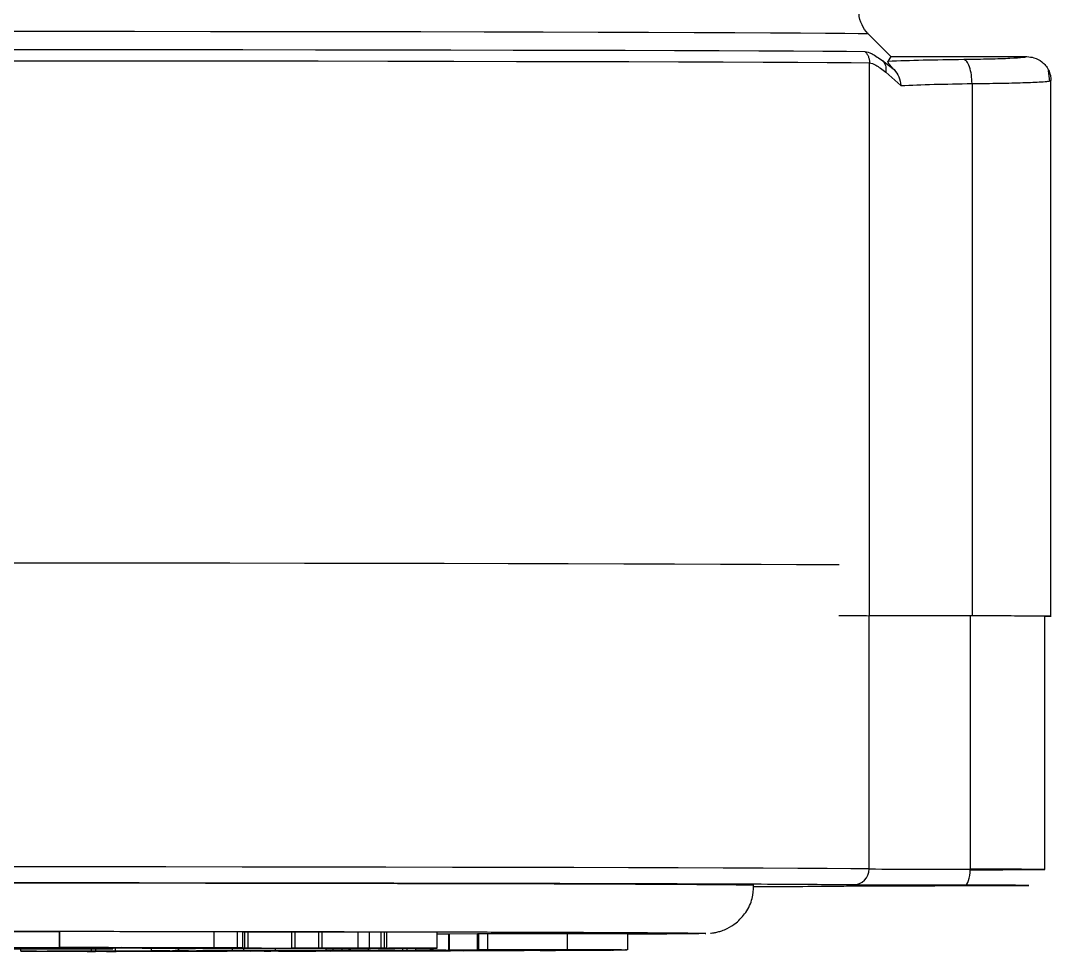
# Model space of a CAD drawing. Header units: millimetres. Extents: x 2223 to 4172, y 741 to 2119.
# Drawn here: x 3129 to 3193.4, y 922.9 to 981.1 of the extents above; entities that cross this region are included whole.
import ezdxf

# ---------------------------------------------------------------- set-up
doc = ezdxf.new("R2010")
doc.units = ezdxf.units.MM

msp = doc.modelspace()

# ---------------------------------------------------------------- linework, layer by layer
at = {"color": 7, "linetype": 'Continuous', "lineweight": 25}
for p, q in [((3183.422, 978.867), (3182.007, 980.283)), ((3183.234, 978.575), (3183.421, 978.868)), ((3183.421, 978.868), (3191.921, 978.868)), ((3182.075, 943.9), (3182.075, 978.485)), ((3182.907, 978.6), (3183.61, 978.055)), ((3193.342, 977.319), (3193.278, 978.009)), ((3183.097, 977.952), (3183.089, 977.893)), ((3183.089, 977.893), (3184.04, 977.063)), ((3193.307, 977.341), (3193.421, 977.367)), ((3193.421, 943.868), (3193.421, 977.371)), ((3188.486, 977.185), (3188.486, 943.883)), ((3182.053, 928.057), (3182.053, 943.899)), ((3188.376, 943.883), (3188.376, 928.041)), ((3193.044, 928.026), (3193.044, 943.869)), ((3131.422, 924.128), (3127.354, 924.134)), ((3131.433, 924.128), (3131.422, 924.128)), ((3131.422, 923.128), (3131.422, 924.128)), ((3141.095, 924.128), (3131.433, 924.143)), ((3131.433, 923.143), (3131.433, 924.143)), ((3142.554, 924.128), (3141.095, 924.128)), ((3141.095, 923.128), (3141.095, 924.128)), ((3142.888, 924.124), (3142.554, 924.128)), ((3142.554, 923.128), (3142.554, 924.128)), ((3142.888, 923.124), (3142.888, 924.124)), ((3143, 924.1), (3142.888, 924.1)), ((3143.205, 924.104), (3143, 924.103)), ((3143, 923.103), (3143, 924.103)), ((3145.936, 924.095), (3143.205, 924.104)), ((3143.205, 923.104), (3143.205, 924.104)), ((3146.141, 924.105), (3145.936, 924.103)), ((3145.936, 923.103), (3145.936, 924.103)), ((3147.639, 924.1), (3146.141, 924.105)), ((3146.141, 923.105), (3146.141, 924.105)), ((3147.844, 924.109), (3147.639, 924.107)), ((3147.639, 923.107), (3147.639, 924.107)), ((3150.097, 924.101), (3147.844, 924.109)), ((3147.844, 923.109), (3147.844, 924.109)), ((3150.097, 923.101), (3150.097, 924.101)), ((3150.78, 924.103), (3150.78, 923.103)), ((3151.733, 924.107), (3151.52, 924.107)), ((3151.52, 923.107), (3151.52, 924.107)), ((3151.733, 923.107), (3151.733, 924.107)), ((3151.89, 923.103), (3151.89, 924.103)), ((3155.023, 923.096), (3155.023, 924.096)), ((3155.74, 923.979), (3155.023, 923.976)), ((3155.799, 923.979), (3155.74, 923.979)), ((3155.74, 923.979), (3155.74, 922.979)), ((3157.554, 923.99), (3155.799, 923.979)), ((3155.799, 922.979), (3155.799, 923.979)), ((3157.646, 923.99), (3157.554, 923.99)), ((3157.554, 922.99), (3157.554, 923.99)), ((3158.199, 923.995), (3157.646, 923.99)), ((3157.646, 922.99), (3157.646, 923.99)), ((3158.199, 922.995), (3158.199, 923.995)), ((3163.186, 923), (3163.186, 924)), ((3166.949, 922.993), (3166.949, 923.993)), ((3171.792, 924.029), (3171.844, 924.026)), ((3127.354, 923.134), (3131.422, 923.128)), ((3131.178, 923.127), (3128.975, 923.131)), ((3128.985, 922.918), (3128.985, 923.057)), ((3128.985, 922.918), (3133.421, 922.923)), ((3129.139, 922.917), (3128.985, 922.918)), ((3129.366, 922.917), (3129.139, 922.917)), ((3129.586, 923.068), (3129.586, 923.069)), ((3129.586, 923.069), (3131.086, 923.069)), ((3129.586, 923.069), (3129.586, 923.069)), ((3129.744, 923.068), (3129.586, 923.068)), ((3129.586, 923.059), (3129.586, 923.068)), ((3130.797, 923.059), (3129.586, 923.059)), ((3129.586, 923.059), (3129.586, 923.059)), ((3129.586, 923.059), (3129.744, 923.059)), ((3129.744, 923.059), (3129.744, 923.068)), ((3133.625, 922.903), (3129.977, 922.917)), ((3129.981, 923.06), (3129.981, 923.068)), ((3130.402, 923.064), (3130.402, 923.068)), ((3131.007, 923.064), (3130.402, 923.064)), ((3130.402, 923.064), (3130.402, 923.06)), ((3130.981, 923.064), (3130.402, 923.064)), ((3130.559, 923.106), (3130.559, 923.128)), ((3131.764, 923.105), (3130.559, 923.106)), ((3130.639, 923.068), (3130.929, 923.068)), ((3130.639, 923.059), (3130.639, 923.064)), ((3130.639, 923.059), (3130.797, 923.059)), ((3130.701, 922.918), (3132.283, 922.912)), ((3130.797, 923.059), (3130.797, 923.064)), ((3130.797, 923.059), (3130.797, 923.059)), ((3132.173, 922.921), (3130.905, 922.919)), ((3130.981, 923.07), (3130.981, 923.064)), ((3131.876, 923.059), (3131.007, 923.064)), ((3131.086, 923.069), (3131.086, 923.07)), ((3131.402, 923.064), (3132.192, 923.06)), ((3131.422, 923.128), (3134.469, 923.137)), ((3131.577, 923.141), (3131.433, 923.143)), ((3131.433, 923.143), (3141.095, 923.128)), ((3132.613, 923.059), (3131.876, 923.059)), ((3135.53, 923.12), (3132.026, 923.126)), ((3132.192, 923.06), (3132.192, 923.069)), ((3135.316, 923.136), (3132.27, 923.127)), ((3132.27, 923.127), (3135.774, 923.121)), ((3132.283, 922.912), (3133.596, 922.914)), ((3132.35, 923.066), (3132.35, 923.069)), ((3133.749, 922.913), (3132.435, 922.911)), ((3132.435, 922.911), (3134.35, 922.904)), ((3132.455, 923.059), (3132.455, 923.069)), ((3132.455, 923.059), (3132.613, 923.059)), ((3132.613, 923.059), (3132.613, 923.069)), ((3132.613, 923.059), (3132.613, 923.059)), ((3132.686, 923.112), (3132.686, 923.125)), ((3132.686, 923.112), (3135.53, 923.12)), ((3134.469, 923.137), (3133.056, 923.139)), ((3133.151, 922.902), (3133.151, 922.905)), ((3133.304, 922.901), (3133.151, 922.902)), ((3133.151, 922.902), (3133.423, 922.902)), ((3136.377, 923.119), (3133.21, 923.11)), ((3137.921, 922.907), (3133.304, 922.901)), ((3133.421, 922.923), (3133.421, 923.057)), ((3133.421, 922.923), (3134.789, 922.92)), ((3133.423, 922.902), (3133.423, 922.904)), ((3133.687, 922.924), (3133.687, 923.058)), ((3133.687, 922.924), (3134.916, 922.925)), ((3133.87, 922.923), (3133.687, 922.924)), ((3133.793, 922.917), (3133.793, 922.923)), ((3133.945, 922.917), (3133.793, 922.917)), ((3133.793, 922.917), (3134.064, 922.917)), ((3134.125, 922.923), (3133.87, 922.923)), ((3134.064, 922.917), (3135.569, 922.912)), ((3134.789, 922.92), (3134.612, 922.92)), ((3134.751, 923.064), (3134.751, 923.114)), ((3139.122, 922.91), (3134.751, 922.923)), ((3134.789, 922.92), (3134.789, 922.923)), ((3134.916, 922.925), (3134.916, 923.115)), ((3134.916, 922.925), (3141.803, 922.918)), ((3134.962, 922.904), (3136.139, 922.905)), ((3135.297, 922.911), (3135.195, 922.912)), ((3135.334, 922.923), (3135.25, 922.923)), ((3135.25, 922.923), (3139.376, 922.911)), ((3135.569, 922.912), (3135.297, 922.911)), ((3138.82, 923.13), (3135.316, 923.136)), ((3143.111, 922.914), (3135.334, 922.923)), ((3135.569, 922.912), (3135.569, 922.921)), ((3135.774, 923.135), (3135.774, 923.121)), ((3135.774, 923.121), (3138.82, 923.13)), ((3136.139, 922.905), (3136.139, 922.919)), ((3140.333, 923.113), (3136.377, 923.119)), ((3136.584, 923.119), (3136.584, 923.097)), ((3136.584, 923.097), (3136.789, 923.098)), ((3139.667, 923.129), (3136.621, 923.12)), ((3136.621, 923.12), (3138.429, 923.117)), ((3136.789, 923.098), (3136.789, 923.118)), ((3136.789, 923.098), (3138.169, 923.094)), ((3137.147, 922.911), (3137.147, 922.916)), ((3137.147, 922.911), (3137.422, 922.911)), ((3137.163, 922.929), (3137.163, 923.095)), ((3137.163, 922.929), (3138.858, 922.931)), ((3137.346, 922.928), (3137.163, 922.929)), ((3137.685, 922.929), (3137.346, 922.928)), ((3137.422, 922.911), (3137.422, 922.915)), ((3137.422, 922.911), (3137.921, 922.907)), ((3144.903, 923.069), (3137.634, 923.094)), ((3137.921, 922.907), (3137.921, 922.914)), ((3138.169, 923.094), (3138.169, 923.116)), ((3141.888, 922.918), (3138.311, 922.929)), ((3138.429, 923.117), (3138.429, 923.125)), ((3138.429, 923.117), (3139.983, 923.118)), ((3138.565, 922.929), (3143.365, 922.915)), ((3138.667, 922.93), (3138.624, 922.93)), ((3142.717, 923.097), (3138.641, 923.092)), ((3138.641, 923.092), (3139.915, 923.088)), ((3138.646, 922.908), (3138.646, 922.912)), ((3138.646, 922.908), (3138.985, 922.909)), ((3138.831, 922.908), (3138.646, 922.908)), ((3138.86, 922.931), (3138.667, 922.93)), ((3140.526, 922.911), (3138.831, 922.908)), ((3138.858, 922.931), (3138.858, 923.09)), ((3138.858, 922.931), (3138.864, 922.931)), ((3138.864, 923.09), (3138.864, 922.931)), ((3138.864, 922.931), (3142.233, 922.938)), ((3138.985, 922.909), (3138.985, 922.911)), ((3139.376, 922.911), (3139.376, 922.919)), ((3144.5, 922.919), (3139.488, 922.931)), ((3142.888, 923.124), (3139.667, 923.129)), ((3139.915, 923.094), (3139.915, 923.088)), ((3139.915, 923.088), (3143.991, 923.093)), ((3139.983, 923.128), (3139.983, 923.118)), ((3139.983, 923.118), (3140.333, 923.113)), ((3140.002, 922.911), (3140.002, 922.918)), ((3140.002, 922.911), (3140.341, 922.911)), ((3140.104, 922.932), (3142.277, 922.927)), ((3141.248, 922.935), (3140.17, 922.933)), ((3140.333, 923.113), (3140.333, 923.128)), ((3140.341, 922.911), (3140.341, 922.918)), ((3140.341, 922.911), (3140.526, 922.911)), ((3144.461, 923.091), (3140.385, 923.086)), ((3140.385, 923.086), (3141.623, 923.082)), ((3140.526, 922.911), (3140.526, 922.917)), ((3141.095, 923.128), (3142.554, 923.128)), ((3141.623, 923.088), (3141.623, 923.082)), ((3141.623, 923.082), (3145.699, 923.087)), ((3141.803, 922.918), (3141.888, 922.918)), ((3141.803, 922.918), (3141.803, 922.918)), ((3146.172, 923.085), (3142.096, 923.08)), ((3142.096, 923.08), (3143.293, 923.076)), ((3142.233, 922.938), (3142.233, 923.078)), ((3142.233, 922.938), (3143.849, 922.936)), ((3142.277, 922.927), (3143.394, 922.929)), ((3143.604, 922.928), (3142.487, 922.926)), ((3142.487, 922.926), (3145.117, 922.92)), ((3142.554, 923.128), (3142.888, 923.124)), ((3143.991, 923.093), (3142.717, 923.097)), ((3142.91, 923.075), (3142.91, 922.939)), ((3142.91, 922.939), (3144.925, 922.944)), ((3143.137, 922.938), (3142.91, 922.939)), ((3143, 923.103), (3143.205, 923.104)), ((3143.095, 923.1), (3143.108, 923.098)), ((3143.108, 923.098), (3147.687, 923.082)), ((3143.365, 922.915), (3143.111, 922.914)), ((3143.349, 922.939), (3143.137, 922.938)), ((3143.205, 923.104), (3146.693, 923.092)), ((3143.215, 922.932), (3143.446, 922.933)), ((3143.425, 922.932), (3143.215, 922.932)), ((3143.293, 923.082), (3143.293, 923.076)), ((3143.293, 923.076), (3147.369, 923.081)), ((3143.365, 922.915), (3143.365, 922.921)), ((3143.394, 922.929), (3143.394, 922.932)), ((3143.446, 922.933), (3145.515, 922.928)), ((3143.849, 922.936), (3143.726, 922.936)), ((3147.487, 923.079), (3143.765, 923.074)), ((3143.765, 923.074), (3144.274, 923.072)), ((3149.412, 922.928), (3143.972, 922.939)), ((3150.41, 923.078), (3144.05, 923.1)), ((3144.203, 922.917), (3144.203, 922.919)), ((3144.413, 922.917), (3144.203, 922.917)), ((3144.203, 922.917), (3144.435, 922.917)), ((3144.274, 923.072), (3144.274, 923.075)), ((3144.274, 923.072), (3145.324, 923.072)), ((3148.343, 922.924), (3144.413, 922.917)), ((3144.435, 922.919), (3144.435, 922.917)), ((3145.699, 923.087), (3144.461, 923.091)), ((3147.009, 922.935), (3144.536, 922.94)), ((3144.551, 922.942), (3144.94, 922.943)), ((3145.324, 923.072), (3144.903, 923.069)), ((3144.925, 922.944), (3144.925, 923.069)), ((3145.284, 922.928), (3145.143, 922.928)), ((3145.515, 922.928), (3145.284, 922.928)), ((3145.324, 923.072), (3145.324, 923.076)), ((3145.515, 922.928), (3145.515, 922.936)), ((3145.745, 922.92), (3145.745, 922.936)), ((3145.745, 922.92), (3146.746, 922.922)), ((3145.936, 923.103), (3146.141, 923.105)), ((3146.141, 923.105), (3148.938, 923.095)), ((3147.369, 923.081), (3146.172, 923.085)), ((3146.693, 923.092), (3148.584, 923.095)), ((3146.746, 922.922), (3146.746, 922.934)), ((3148.584, 923.095), (3146.986, 923.1)), ((3147.79, 922.937), (3147.009, 922.935)), ((3147.137, 922.928), (3147.137, 922.933)), ((3147.137, 922.928), (3147.399, 922.928)), ((3149.092, 923.093), (3147.202, 923.091)), ((3147.202, 923.091), (3149.711, 923.082)), ((3148.052, 922.937), (3147.237, 922.935)), ((3147.237, 922.935), (3149.976, 922.93)), ((3147.399, 922.928), (3147.399, 922.932)), ((3147.399, 922.928), (3148.343, 922.924)), ((3148.229, 923.079), (3147.487, 923.079)), ((3147.639, 923.107), (3147.844, 923.109)), ((3147.687, 923.082), (3147.687, 923.087)), ((3147.687, 923.082), (3148.548, 923.081)), ((3147.844, 923.109), (3150.097, 923.101)), ((3152.49, 922.933), (3148.052, 922.937)), ((3148.071, 923.079), (3148.071, 922.95)), ((3148.548, 923.081), (3148.229, 923.079)), ((3148.343, 922.924), (3148.343, 922.93)), ((3148.521, 922.953), (3148.521, 923.081)), ((3148.889, 922.94), (3148.545, 922.938)), ((3148.545, 922.938), (3152.419, 922.935)), ((3148.548, 923.081), (3148.548, 923.084)), ((3150.652, 923.098), (3148.689, 923.104)), ((3148.938, 923.095), (3148.938, 923.103)), ((3148.938, 923.095), (3150.652, 923.098)), ((3149.086, 922.954), (3149.086, 923.082)), ((3151.964, 923.083), (3149.092, 923.093)), ((3149.186, 922.926), (3149.186, 922.929)), ((3149.186, 922.926), (3149.398, 922.927)), ((3149.415, 922.926), (3149.186, 922.926)), ((3149.398, 922.927), (3149.398, 922.928)), ((3151.041, 922.93), (3149.415, 922.926)), ((3151.16, 923.096), (3149.447, 923.094)), ((3149.447, 923.094), (3151.337, 923.087)), ((3149.521, 922.955), (3149.521, 923.081)), ((3149.617, 922.956), (3149.617, 923.08)), ((3149.617, 922.956), (3151.732, 922.954)), ((3149.711, 923.082), (3149.711, 923.091)), ((3149.711, 923.082), (3150.854, 923.081)), ((3149.976, 922.93), (3149.976, 922.935)), ((3150.279, 923.101), (3151.843, 923.095)), ((3150.854, 923.081), (3150.41, 923.078)), ((3150.6, 922.93), (3150.6, 922.935)), ((3150.6, 922.93), (3150.812, 922.93)), ((3150.731, 922.959), (3150.731, 923.08)), ((3150.731, 922.959), (3152.894, 922.967)), ((3150.996, 922.959), (3150.731, 922.959)), ((3150.812, 922.93), (3150.812, 922.935)), ((3150.812, 922.93), (3151.041, 922.93)), ((3150.854, 923.081), (3150.854, 923.087)), ((3151.619, 922.961), (3150.996, 922.959)), ((3150.997, 922.944), (3150.997, 922.959)), ((3151.041, 922.93), (3151.041, 922.934)), ((3154.358, 923.085), (3151.16, 923.096)), ((3151.337, 923.087), (3151.337, 923.095)), ((3151.337, 923.087), (3152.388, 923.086)), ((3151.52, 923.107), (3151.733, 923.107)), ((3151.732, 922.954), (3151.627, 922.953)), ((3152.388, 923.086), (3151.964, 923.083)), ((3151.987, 923.095), (3153.659, 923.089)), ((3158.552, 922.953), (3152.216, 922.961)), ((3152.388, 923.086), (3152.388, 923.092)), ((3153.48, 922.935), (3152.49, 922.933)), ((3153.16, 922.966), (3152.537, 922.964)), ((3152.649, 922.963), (3152.649, 922.965)), ((3152.649, 922.963), (3158.985, 922.955)), ((3152.83, 922.947), (3152.83, 922.961)), ((3152.83, 922.947), (3154.397, 922.952)), ((3153.079, 922.947), (3152.83, 922.947)), ((3152.894, 922.967), (3152.894, 923.09)), ((3152.894, 922.967), (3153.16, 922.966)), ((3153.039, 922.935), (3153.251, 922.936)), ((3153.268, 922.947), (3153.079, 922.947)), ((3153.16, 922.966), (3153.16, 923.089)), ((3153.251, 922.936), (3153.48, 922.935)), ((3153.659, 923.089), (3154.805, 923.088)), ((3153.704, 922.97), (3153.704, 923.087)), ((3153.704, 922.97), (3155.74, 922.979)), ((3155.025, 922.967), (3153.704, 922.97)), ((3155.549, 922.945), (3154.14, 922.948)), ((3154.805, 923.088), (3154.358, 923.085)), ((3154.397, 922.952), (3154.397, 922.959)), ((3154.397, 922.952), (3154.645, 922.951)), ((3154.645, 922.951), (3154.489, 922.951)), ((3154.601, 922.949), (3154.601, 922.951)), ((3154.601, 922.949), (3156.672, 922.946)), ((3154.645, 922.951), (3154.645, 922.958)), ((3154.698, 922.97), (3155.251, 922.968)), ((3155.574, 922.977), (3154.792, 922.973)), ((3155.023, 923.096), (3154.982, 923.093)), ((3155.251, 922.968), (3155.025, 922.967)), ((3155.251, 922.968), (3155.251, 922.975)), ((3155.51, 922.942), (3155.51, 922.945)), ((3161.311, 922.96), (3155.574, 922.977)), ((3155.74, 922.979), (3161.479, 922.962)), ((3155.799, 922.979), (3157.554, 922.99)), ((3156.092, 922.979), (3155.799, 922.979)), ((3156.182, 922.98), (3156.092, 922.979)), ((3156.242, 922.944), (3156.236, 922.944)), ((3156.672, 922.946), (3156.672, 922.956)), ((3163.687, 922.975), (3156.733, 922.98)), ((3157.292, 922.986), (3156.791, 922.983)), ((3157.018, 922.982), (3157.018, 922.984)), ((3157.018, 922.982), (3160.033, 922.98)), ((3157.554, 922.99), (3159.405, 922.989)), ((3157.646, 922.99), (3158.199, 922.995)), ((3157.95, 922.99), (3157.646, 922.99)), ((3158.024, 922.991), (3157.95, 922.99)), ((3158.041, 922.95), (3158.041, 922.954)), ((3158.041, 922.95), (3158.663, 922.952)), ((3158.307, 922.949), (3158.041, 922.95)), ((3160.47, 922.957), (3158.307, 922.949)), ((3165.768, 922.988), (3158.538, 922.992)), ((3158.663, 922.952), (3158.766, 922.952)), ((3158.736, 922.993), (3165.966, 922.99)), ((3158.985, 922.955), (3158.985, 922.967)), ((3159.405, 922.989), (3159.405, 922.991)), ((3159.405, 922.989), (3159.411, 922.989)), ((3159.411, 922.989), (3159.411, 922.991)), ((3159.582, 922.955), (3159.582, 922.965)), ((3159.582, 922.955), (3160.204, 922.957)), ((3159.628, 922.986), (3159.628, 922.991)), ((3159.919, 922.985), (3159.628, 922.986)), ((3159.628, 922.986), (3159.736, 922.986)), ((3159.736, 922.986), (3159.736, 922.991)), ((3159.736, 922.986), (3162.605, 922.984)), ((3160.033, 922.98), (3160.553, 922.983)), ((3160.204, 922.957), (3160.204, 922.963)), ((3160.204, 922.957), (3160.47, 922.957)), ((3160.846, 922.982), (3160.326, 922.979)), ((3160.326, 922.979), (3163.972, 922.976)), ((3160.47, 922.957), (3160.47, 922.962)), ((3163.461, 922.97), (3161.311, 922.96)), ((3161.479, 922.962), (3161.479, 922.977)), ((3161.479, 922.962), (3162.442, 922.967)), ((3161.704, 922.972), (3161.704, 922.976)), ((3161.704, 922.972), (3161.885, 922.973)), ((3161.885, 922.973), (3161.885, 922.976)), ((3161.885, 922.973), (3163.461, 922.97)), ((3162.497, 922.983), (3162.302, 922.983)), ((3162.605, 922.984), (3162.497, 922.983)), ((3162.605, 922.984), (3162.605, 922.99)), ((3163.461, 922.97), (3163.461, 922.975)), ((3163.807, 922.973), (3163.915, 922.974)), ((3164.1, 922.973), (3163.807, 922.973)), ((3163.972, 922.976), (3163.972, 922.989)), ((3164.038, 922.985), (3164.038, 922.989)), ((3164.038, 922.985), (3164.225, 922.986)), ((3165.926, 922.983), (3164.1, 922.973)), ((3164.225, 922.986), (3164.225, 922.989)), ((3164.225, 922.986), (3165.926, 922.983)), ((3164.523, 922.977), (3164.523, 922.989)), ((3164.523, 922.977), (3164.988, 922.98)), ((3165.976, 922.986), (3166.062, 922.987)), ((3166.28, 922.986), (3165.976, 922.986)), ((3166.81, 922.99), (3166.28, 922.986)), ((3166.877, 922.991), (3166.81, 922.99))]:
    msp.add_line(p, q, dxfattribs=at)
at = {"color": 7, "linetype": 'Continuous', "lineweight": 25, "flags": 128}
for points in [[(3182.007, 980.283), (3181.868, 980.292), (3181.372, 980.304), (3180.52, 980.315), (3179.315, 980.326), (3177.763, 980.337), (3175.871, 980.347), (3173.648, 980.358), (3171.104, 980.368), (3168.249, 980.377), (3165.099, 980.387), (3161.666, 980.395), (3157.967, 980.403), (3154.019, 980.411), (3149.839, 980.418), (3145.446, 980.424), (3140.862, 980.43), (3136.106, 980.435), (3131.201, 980.44), (3126.169, 980.443)], [(3117.986, 979.329), (3123.188, 979.326), (3128.302, 979.323), (3133.305, 979.319), (3138.174, 979.314), (3142.888, 979.309), (3147.426, 979.303), (3151.767, 979.297), (3155.892, 979.289), (3159.783, 979.282), (3163.422, 979.273), (3166.793, 979.264), (3169.881, 979.255), (3172.672, 979.245), (3175.154, 979.235), (3177.315, 979.225), (3179.146, 979.214), (3180.639, 979.203), (3181.787, 979.192)], [(3118.039, 978.622), (3123.261, 978.62), (3128.393, 978.616), (3133.415, 978.613), (3138.302, 978.608), (3143.033, 978.603), (3147.588, 978.597), (3151.945, 978.59), (3156.085, 978.583), (3159.99, 978.575), (3163.643, 978.567), (3167.026, 978.558), (3170.125, 978.548), (3172.926, 978.539), (3175.417, 978.529), (3177.586, 978.518), (3179.424, 978.507), (3180.923, 978.496), (3182.075, 978.485)], [(3180.171, 947.074), (3179.379, 947.079), (3177.509, 947.09), (3175.295, 947.101), (3172.748, 947.111), (3169.878, 947.121), (3166.699, 947.13), (3163.226, 947.139), (3159.475, 947.148), (3155.464, 947.156), (3151.211, 947.163), (3146.736, 947.17), (3142.059, 947.176), (3137.203, 947.181), (3132.19, 947.186), (3127.043, 947.189)], [(3182.053, 928.057), (3180.913, 928.068), (3179.422, 928.079), (3177.586, 928.09), (3175.415, 928.1), (3172.917, 928.111), (3170.105, 928.12), (3166.99, 928.13), (3163.588, 928.139), (3159.913, 928.147), (3155.982, 928.155), (3151.812, 928.162), (3147.424, 928.169), (3142.836, 928.175), (3138.069, 928.18), (3133.145, 928.185), (3128.086, 928.189), (3122.916, 928.192), (3117.657, 928.194)], [(3188.024, 927.039), (3188.093, 927.058), (3188.159, 927.115), (3188.219, 927.208), (3188.273, 927.333), (3188.316, 927.485), (3188.349, 927.658), (3188.369, 927.845), (3188.376, 928.041)], [(3174.844, 927.026), (3174.8, 927.032), (3174.444, 927.042), (3173.733, 927.053), (3172.672, 927.063), (3171.266, 927.074), (3169.522, 927.084), (3167.447, 927.094), (3165.053, 927.103), (3162.352, 927.112), (3159.357, 927.121), (3156.083, 927.129), (3152.546, 927.137), (3148.764, 927.144), (3144.756, 927.151), (3140.541, 927.157), (3136.141, 927.162), (3131.578, 927.167), (3126.874, 927.17)], [(3191.044, 927.026), (3190.867, 927.023), (3190.347, 927.021), (3189.521, 927.018), (3188.444, 927.016), (3187.19, 927.015), (3185.844, 927.015), (3184.498, 927.015), (3183.244, 927.016), (3182.167, 927.018), (3181.341, 927.021), (3180.821, 927.023), (3180.644, 927.026), (3180.821, 927.029), (3181.341, 927.032), (3182.167, 927.034), (3183.244, 927.036), (3184.498, 927.037), (3185.844, 927.037), (3187.19, 927.037), (3188.444, 927.036), (3189.521, 927.034), (3190.347, 927.032), (3190.867, 927.029), (3191.044, 927.026)], [(3181.069, 926.996), (3181.261, 927.015), (3181.331, 927.032)], [(3188.099, 927.036), (3188.093, 927.033), (3188.024, 927.014)], [(3127.167, 923.064), (3127.352, 923.066), (3127.891, 923.068), (3128.73, 923.07), (3129.787, 923.071), (3130.959, 923.072), (3132.131, 923.071), (3133.188, 923.07), (3134.027, 923.068), (3134.566, 923.066), (3134.751, 923.064), (3134.566, 923.061), (3134.027, 923.059), (3133.188, 923.057), (3132.131, 923.056), (3130.959, 923.056), (3129.787, 923.056), (3128.73, 923.057), (3127.891, 923.059), (3127.352, 923.061), (3127.167, 923.064)], [(3127.988, 923.064), (3128.167, 923.066), (3128.683, 923.068), (3129.473, 923.069), (3130.443, 923.07), (3131.475, 923.07), (3132.445, 923.069), (3133.235, 923.068), (3133.751, 923.066), (3133.93, 923.064), (3133.751, 923.061), (3133.235, 923.06), (3132.445, 923.058), (3131.475, 923.057), (3130.443, 923.057), (3129.473, 923.058), (3128.683, 923.06), (3128.167, 923.061), (3127.988, 923.064)]]:
    msp.add_lwpolyline(points, dxfattribs=at)
at = {"color": 7, "linetype": 'Continuous', "lineweight": 25}
for centre, radius, start, end in [((3181.061, 928.049), 0.992, 270.49558, 0.45811), ((3187.883, 1970.379), 1042.338, 269.679528, 270.027064), ((3189.158, 425.296), 502.745, 89.55713, 90.08916), ((3189.381, 1358.441), 430.43, 269.86614, 270.48756)]:
    msp.add_arc(centre, radius, start, end, dxfattribs=at)
for points, knots in [([(3181.989, 980.305), (3181.983, 980.311), (3181.81, 980.447), (3181.586, 980.871), (3181.393, 981.357), (3181.437, 981.64), (3181.444, 981.686)], [0, 0, 0, 0, 0.017313, 0.441285, 0.909661, 1, 1, 1, 1]), ([(3181.787, 979.192), (3181.916, 979.164), (3182.175, 979.107), (3182.663, 978.769), (3182.907, 978.6)], [0, 0, 0, 0, 0.499286, 1, 1, 1, 1]), ([(3187.973, 978.682), (3187.094, 978.669), (3185.307, 978.643), (3183.932, 978.598), (3183.234, 978.575)], [0, 0, 0, 0, 0.492155, 1, 1, 1, 1]), ([(3191.921, 978.868), (3191.872, 978.848), (3191.773, 978.808), (3190.921, 978.753), (3189.654, 978.707), (3188.534, 978.69), (3187.973, 978.682)], [0, 0, 0, 0, 0.249914, 0.499831, 0.749722, 1, 1, 1, 1]), ([(3188.486, 977.185), (3188.478, 977.37), (3188.459, 977.754), (3188.339, 978.252), (3188.169, 978.602), (3188.037, 978.656), (3187.973, 978.682)], [0, 0, 0, 0, 0.240153, 0.499483, 0.759101, 1, 1, 1, 1]), ([(3191.921, 978.868), (3192.069, 978.855), (3192.405, 978.826), (3192.805, 978.606), (3193.096, 978.32), (3193.278, 978.036), (3193.399, 977.711), (3193.414, 977.482), (3193.421, 977.367)], [0, 0, 0, 0, 0.18848, 0.427214, 0.563621, 0.707356, 0.854328, 1, 1, 1, 1]), ([(3182.075, 978.485), (3182.189, 978.458), (3182.424, 978.401), (3182.864, 978.065), (3183.089, 977.893)], [0, 0, 0, 0, 0.48849, 1, 1, 1, 1]), ([(3182.907, 978.6), (3182.94, 978.557), (3183.008, 978.47), (3183.072, 978.31), (3183.106, 978.136), (3183.1, 978.013), (3183.097, 977.952)], [0, 0, 0, 0, 0.2473909, 0.4997222, 0.7521965, 1, 1, 1, 1]), ([(3183.61, 978.055), (3183.57, 978.095), (3183.492, 978.176), (3183.396, 978.284), (3183.322, 978.374), (3183.253, 978.47), (3183.213, 978.548), (3183.227, 978.566), (3183.234, 978.575)], [0, 0, 0, 0, 0.111673, 0.222473, 0.333752, 0.456252, 0.712674, 1, 1, 1, 1]), ([(3183.61, 978.055), (3183.724, 977.911), (3183.955, 977.621), (3184.011, 977.25), (3184.04, 977.063)], [0, 0, 0, 0, 0.494817, 1, 1, 1, 1]), ([(3184.04, 977.063), (3184.691, 977.09), (3185.951, 977.142), (3187.66, 977.171), (3188.486, 977.185)], [0, 0, 0, 0, 0.516726, 1, 1, 1, 1]), ([(3188.486, 977.185), (3189.074, 977.192), (3190.27, 977.206), (3191.772, 977.241), (3192.74, 977.284), (3193.231, 977.318), (3193.289, 977.336), (3193.307, 977.341)], [0, 0, 0, 0, 0.237543, 0.482876, 0.745623, 0.921738, 1, 1, 1, 1]), ([(3180.163, 943.917), (3180.181, 943.916), (3181.078, 943.911), (3181.581, 943.905), (3182.075, 943.9)], [0, 0, 0, 0, 0.019707, 1, 1, 1, 1]), ([(3193.044, 943.863), (3193.054, 943.863), (3193.404, 943.865), (3193.492, 943.868), (3193.2, 943.873), (3192.155, 943.878), (3190.57, 943.881), (3189.181, 943.883), (3188.486, 943.883)], [0, 0, 0, 0, 0.005941, 0.204753, 0.403564, 0.602376, 0.801188, 1, 1, 1, 1]), ([(3181.069, 927.056), (3180.543, 927.062), (3179.481, 927.072), (3176.942, 927.088), (3173.673, 927.104), (3169.61, 927.119), (3164.798, 927.133), (3159.306, 927.146), (3153.212, 927.157), (3146.609, 927.168), (3139.63, 927.176), (3132.388, 927.183), (3125.011, 927.189), (3119.974, 927.191), (3117.478, 927.192)], [0, 0, 0, 0, 0.079959, 0.161371, 0.244142, 0.328893, 0.414217, 0.5, 0.585778, 0.671102, 0.755858, 0.838624, 0.920039, 1, 1, 1, 1]), ([(3172.12, 924.038), (3172.134, 924.039), (3172.168, 924.041), (3172.319, 924.06), (3172.563, 924.109), (3172.859, 924.197), (3173.257, 924.363), (3173.806, 924.711), (3174.376, 925.335), (3174.779, 926.151), (3174.808, 926.742), (3174.821, 927.01)], [0, 0, 0, 0, 0.069689, 0.159202, 0.228526, 0.284853, 0.360929, 0.487702, 0.660291, 0.846257, 1, 1, 1, 1]), ([(3174.815, 926.955), (3175.515, 926.958), (3177.325, 926.966), (3179.464, 926.98), (3180.538, 926.991), (3181.069, 926.996)], [0, 0, 0, 0, 0.241773, 0.624302, 1, 1, 1, 1]), ([(3188.024, 927.039), (3187.177, 927.039), (3185.455, 927.041), (3183.363, 927.045), (3181.778, 927.05), (3181.303, 927.054), (3181.069, 927.056)], [0, 0, 0, 0, 0.245796, 0.5, 0.754204, 1, 1, 1, 1]), ([(3181.069, 926.996), (3181.303, 926.998), (3181.778, 927.002), (3183.363, 927.007), (3185.455, 927.011), (3187.177, 927.013), (3188.024, 927.014)], [0, 0, 0, 0, 0.2457963, 0.5, 0.7542037, 1, 1, 1, 1]), ([(3192.044, 927.026), (3191.992, 927.027), (3191.884, 927.03), (3191.014, 927.034), (3189.713, 927.037), (3188.578, 927.038), (3188.024, 927.039)], [0, 0, 0, 0, 0.244178, 0.5, 0.755822, 1, 1, 1, 1]), ([(3188.024, 927.014), (3188.578, 927.014), (3189.713, 927.015), (3191.014, 927.018), (3191.884, 927.022), (3191.992, 927.025), (3192.044, 927.026)], [0, 0, 0, 0, 0.244178, 0.5, 0.755822, 1, 1, 1, 1]), ([(3034.899, 924.029), (3034.946, 924.032), (3035.053, 924.04), (3035.923, 924.053), (3037.403, 924.067), (3039.579, 924.08), (3042.409, 924.094), (3045.923, 924.106), (3050.077, 924.119), (3054.821, 924.13), (3060.082, 924.14), (3065.774, 924.149), (3071.797, 924.156), (3078.02, 924.162), (3084.385, 924.167), (3090.738, 924.17), (3097.077, 924.172), (3103.344, 924.173), (3109.611, 924.172), (3115.95, 924.17), (3122.303, 924.167), (3128.668, 924.162), (3134.891, 924.156), (3140.914, 924.149), (3146.606, 924.14), (3151.867, 924.13), (3156.611, 924.119), (3160.765, 924.106), (3164.279, 924.094), (3167.109, 924.08), (3169.285, 924.067), (3170.766, 924.053), (3171.637, 924.04), (3171.744, 924.032), (3171.792, 924.029)], [0, 0, 0, 0, 0.023828, 0.053273, 0.084485, 0.115699, 0.147957, 0.180726, 0.213842, 0.247136, 0.28043, 0.313546, 0.346314, 0.378573, 0.409785, 0.440999, 0.470442, 0.499888, 0.529332, 0.558778, 0.58999, 0.621203, 0.653462, 0.68623, 0.719347, 0.752641, 0.785934, 0.819051, 0.851819, 0.884078, 0.915289, 0.946503, 0.975948, 1, 1, 1, 1]), ([(3150.78, 924.103), (3150.66, 924.102), (3150.481, 924.102), (3150.253, 924.102), (3150.149, 924.101), (3150.097, 924.101)], [0, 0, 0, 0, 0.498826, 0.749076, 1, 1, 1, 1]), ([(3151.52, 924.107), (3151.473, 924.106), (3151.381, 924.106), (3151.182, 924.104), (3150.941, 924.103), (3150.78, 924.103)], [0, 0, 0, 0, 0.251433, 0.502936, 1, 1, 1, 1]), ([(3151.854, 924.103), (3151.858, 924.104), (3151.866, 924.105), (3151.781, 924.106), (3151.733, 924.107)], [0, 0, 0, 0, 0.431539, 1, 1, 1, 1]), ([(3155.023, 924.096), (3154.706, 924.096), (3154.072, 924.096), (3153.003, 924.095), (3152.257, 924.095), (3151.843, 924.095)], [0, 0, 0, 0, 0.307787, 0.615394, 1, 1, 1, 1]), ([(3163.186, 924), (3162.52, 924.001), (3161.492, 924.001), (3160.088, 924.001), (3159.169, 923.999), (3158.509, 923.997), (3158.303, 923.996), (3158.199, 923.995)], [0, 0, 0, 0, 0.3203787, 0.4942376, 0.6691493, 0.8330428, 1, 1, 1, 1]), ([(3166.924, 923.993), (3166.93, 923.993), (3166.973, 923.994), (3166.726, 923.996), (3166.133, 923.998), (3164.918, 923.999), (3163.848, 924), (3163.186, 924)], [0, 0, 0, 0, 0.030225, 0.211144, 0.392436, 0.624543, 1, 1, 1, 1]), ([(3171.844, 924.026), (3171.788, 924.022), (3171.677, 924.013), (3170.781, 923.999), (3169.239, 923.986), (3167.926, 923.976), (3166.978, 923.972), (3166.949, 923.972)], [0, 0, 0, 0, 0.2407893, 0.4815888, 0.73683, 0.9920914, 1, 1, 1, 1]), ([(3122.464, 923.119), (3123.133, 923.118), (3124.385, 923.118), (3126.201, 923.119), (3128.244, 923.121), (3129.901, 923.124), (3130.851, 923.126), (3131.178, 923.127)], [0, 0, 0, 0, 0.198997, 0.37265, 0.545625, 0.843257, 1, 1, 1, 1]), ([(3132.026, 923.126), (3131.603, 923.125), (3130.537, 923.122), (3128.314, 923.119), (3125.373, 923.117), (3123.464, 923.118), (3122.512, 923.118)], [0, 0, 0, 0, 0.185716, 0.467958, 0.734859, 1, 1, 1, 1]), ([(3129.977, 922.917), (3129.946, 922.917), (3129.896, 922.917), (3129.786, 922.918), (3129.676, 922.918), (3129.528, 922.918), (3129.429, 922.917), (3129.366, 922.917)], [0, 0, 0, 0, 0.23968, 0.390629, 0.542071, 0.705503, 1, 1, 1, 1]), ([(3129.981, 923.068), (3129.98, 923.068), (3129.977, 923.068), (3129.947, 923.068), (3129.908, 923.068), (3129.839, 923.068), (3129.783, 923.068), (3129.744, 923.068)], [0, 0, 0, 0, 0.250411, 0.398556, 0.54744, 0.686236, 1, 1, 1, 1]), ([(3129.744, 923.059), (3129.789, 923.059), (3129.853, 923.059), (3129.924, 923.059), (3129.961, 923.059), (3129.979, 923.06), (3129.981, 923.06), (3129.981, 923.06)], [0, 0, 0, 0, 0.364031, 0.510061, 0.655864, 0.843841, 1, 1, 1, 1]), ([(3130.402, 923.068), (3130.404, 923.068), (3130.407, 923.068), (3130.438, 923.068), (3130.488, 923.068), (3130.557, 923.068), (3130.612, 923.068), (3130.639, 923.068)], [0, 0, 0, 0, 0.222894, 0.384836, 0.547319, 0.773072, 1, 1, 1, 1]), ([(3130.402, 923.06), (3130.404, 923.06), (3130.407, 923.06), (3130.436, 923.059), (3130.484, 923.059), (3130.554, 923.059), (3130.609, 923.059), (3130.639, 923.059)], [0, 0, 0, 0, 0.210223, 0.375759, 0.542534, 0.746796, 1, 1, 1, 1]), ([(3130.559, 923.106), (3130.762, 923.106), (3131.169, 923.108), (3131.725, 923.109), (3132.231, 923.111), (3132.535, 923.112), (3132.686, 923.112)], [0, 0, 0, 0, 0.281624, 0.563251, 0.781619, 1, 1, 1, 1]), ([(3130.905, 922.919), (3130.845, 922.919), (3130.747, 922.919), (3130.663, 922.919), (3130.63, 922.919), (3130.644, 922.918), (3130.681, 922.918), (3130.701, 922.918)], [0, 0, 0, 0, 0.300073, 0.489629, 0.647488, 0.805846, 1, 1, 1, 1]), ([(3130.929, 923.068), (3131.07, 923.068), (3131.297, 923.068), (3131.582, 923.068), (3131.768, 923.067), (3131.886, 923.067), (3131.897, 923.066), (3131.902, 923.066)], [0, 0, 0, 0, 0.272358, 0.434918, 0.598303, 0.790426, 1, 1, 1, 1]), ([(3131.902, 923.066), (3131.891, 923.066), (3131.875, 923.065), (3131.68, 923.065), (3131.461, 923.064), (3131.219, 923.064), (3131.052, 923.064), (3130.981, 923.064)], [0, 0, 0, 0, 0.330883, 0.501179, 0.670916, 0.859688, 1, 1, 1, 1]), ([(3131.086, 923.069), (3131.275, 923.069), (3131.579, 923.068), (3131.947, 923.068), (3132.176, 923.068), (3132.326, 923.067), (3132.341, 923.067), (3132.35, 923.066)], [0, 0, 0, 0, 0.3001846, 0.4844442, 0.6359343, 0.7877448, 1, 1, 1, 1]), ([(3132.35, 923.066), (3132.34, 923.066), (3132.324, 923.065), (3132.153, 923.065), (3131.89, 923.064), (3131.627, 923.064), (3131.45, 923.064), (3131.402, 923.064)], [0, 0, 0, 0, 0.267946, 0.469277, 0.670405, 0.911995, 1, 1, 1, 1]), ([(3133.056, 923.139), (3132.919, 923.139), (3132.645, 923.14), (3132.156, 923.14), (3131.789, 923.141), (3131.577, 923.141)], [0, 0, 0, 0, 0.295972, 0.59215, 1, 1, 1, 1]), ([(3133.21, 923.11), (3133.017, 923.109), (3132.671, 923.108), (3132.192, 923.107), (3131.907, 923.106), (3131.764, 923.105)], [0, 0, 0, 0, 0.388154, 0.694028, 1, 1, 1, 1]), ([(3134.612, 922.92), (3134.366, 922.92), (3133.872, 922.921), (3133.123, 922.921), (3132.528, 922.921), (3132.265, 922.921), (3132.173, 922.921)], [0, 0, 0, 0, 0.329191, 0.661633, 0.881808, 1, 1, 1, 1]), ([(3132.192, 923.06), (3132.205, 923.06), (3132.232, 923.059), (3132.289, 923.059), (3132.367, 923.059), (3132.424, 923.059), (3132.455, 923.059)], [0, 0, 0, 0, 0.249458, 0.50098, 0.731039, 1, 1, 1, 1]), ([(3133.423, 922.902), (3133.492, 922.902), (3133.593, 922.902), (3133.653, 922.902), (3133.672, 922.903)], [0, 0, 0, 0, 0.687811, 1, 1, 1, 1]), ([(3133.596, 922.914), (3133.715, 922.914), (3133.905, 922.914), (3134.09, 922.915), (3134.158, 922.915), (3134.118, 922.916), (3134.01, 922.916), (3133.945, 922.917)], [0, 0, 0, 0, 0.253965, 0.40631, 0.559769, 0.73662, 1, 1, 1, 1]), ([(3133.698, 922.903), (3133.698, 922.903), (3133.706, 922.903), (3133.688, 922.903), (3133.65, 922.903), (3133.625, 922.903)], [0, 0, 0, 0, 0.006784, 0.3662, 1, 1, 1, 1]), ([(3135.195, 922.912), (3135.073, 922.912), (3134.9, 922.913), (3134.562, 922.913), (3134.299, 922.913), (3134.019, 922.913), (3133.841, 922.913), (3133.749, 922.913)], [0, 0, 0, 0, 0.375008, 0.532176, 0.663237, 0.825783, 1, 1, 1, 1]), ([(3134.751, 922.923), (3134.714, 922.923), (3134.654, 922.923), (3134.539, 922.924), (3134.437, 922.924), (3134.303, 922.924), (3134.202, 922.923), (3134.134, 922.923), (3134.125, 922.923)], [0, 0, 0, 0, 0.239791, 0.395723, 0.528329, 0.660993, 0.950414, 1, 1, 1, 1]), ([(3134.35, 922.904), (3134.382, 922.904), (3134.434, 922.904), (3134.55, 922.904), (3134.679, 922.904), (3134.823, 922.904), (3134.918, 922.904), (3134.962, 922.904)], [0, 0, 0, 0, 0.2422509, 0.3981104, 0.5540249, 0.7912917, 1, 1, 1, 1]), ([(3136.139, 922.905), (3136.352, 922.906), (3136.78, 922.906), (3137.141, 922.908), (3137.262, 922.909), (3137.189, 922.91), (3137.147, 922.911)], [0, 0, 0, 0, 0.2488152, 0.5000632, 0.7136426, 1, 1, 1, 1]), ([(3137.634, 923.094), (3137.544, 923.094), (3137.363, 923.095), (3137.023, 923.096), (3136.745, 923.096), (3136.584, 923.097)], [0, 0, 0, 0, 0.297034, 0.594269, 1, 1, 1, 1]), ([(3138.311, 922.929), (3138.274, 922.929), (3138.214, 922.929), (3138.094, 922.929), (3137.984, 922.929), (3137.84, 922.929), (3137.749, 922.929), (3137.685, 922.929)], [0, 0, 0, 0, 0.239941, 0.39539, 0.551967, 0.684504, 1, 1, 1, 1]), ([(3138.169, 923.094), (3138.736, 923.094), (3139.846, 923.096), (3141.496, 923.098), (3142.562, 923.1), (3143.095, 923.1)], [0, 0, 0, 0, 0.343183, 0.671556, 1, 1, 1, 1]), ([(3138.624, 922.93), (3138.589, 922.93), (3138.523, 922.93), (3138.474, 922.93), (3138.476, 922.93), (3138.51, 922.929), (3138.548, 922.929), (3138.565, 922.929)], [0, 0, 0, 0, 0.256868, 0.47724, 0.662008, 0.845558, 1, 1, 1, 1]), ([(3139.488, 922.931), (3139.443, 922.931), (3139.374, 922.931), (3139.254, 922.931), (3139.15, 922.931), (3139.009, 922.931), (3138.92, 922.931), (3138.86, 922.931)], [0, 0, 0, 0, 0.2536824, 0.4001164, 0.52343, 0.6771969, 1, 1, 1, 1]), ([(3138.985, 922.909), (3139.045, 922.909), (3139.136, 922.909), (3139.188, 922.909), (3139.205, 922.909)], [0, 0, 0, 0, 0.671603, 1, 1, 1, 1]), ([(3139.222, 922.91), (3139.223, 922.91), (3139.231, 922.91), (3139.205, 922.91), (3139.161, 922.91), (3139.126, 922.91), (3139.122, 922.91)], [0, 0, 0, 0, 0.044219, 0.379656, 0.916945, 1, 1, 1, 1]), ([(3139.376, 922.911), (3139.409, 922.911), (3139.468, 922.91), (3139.588, 922.91), (3139.72, 922.91), (3139.864, 922.91), (3139.954, 922.91), (3140.002, 922.911)], [0, 0, 0, 0, 0.215896, 0.3853283, 0.5559542, 0.7640999, 1, 1, 1, 1]), ([(3140.17, 922.933), (3140.114, 922.933), (3140.031, 922.933), (3139.983, 922.933), (3139.988, 922.932), (3139.989, 922.932)], [0, 0, 0, 0, 0.636816, 0.940157, 1, 1, 1, 1]), ([(3139.996, 922.932), (3140.012, 922.932), (3140.038, 922.932), (3140.086, 922.932), (3140.104, 922.932)], [0, 0, 0, 0, 0.614189, 1, 1, 1, 1]), ([(3143.726, 922.936), (3143.46, 922.936), (3142.925, 922.936), (3142.157, 922.936), (3141.578, 922.936), (3141.337, 922.935), (3141.248, 922.935)], [0, 0, 0, 0, 0.3213061, 0.6452902, 0.8696576, 1, 1, 1, 1]), ([(3144.05, 923.1), (3143.96, 923.1), (3143.779, 923.101), (3143.439, 923.102), (3143.161, 923.102), (3143, 923.103)], [0, 0, 0, 0, 0.297034, 0.594269, 1, 1, 1, 1]), ([(3143.972, 922.939), (3143.914, 922.939), (3143.83, 922.939), (3143.689, 922.939), (3143.575, 922.939), (3143.459, 922.939), (3143.388, 922.939), (3143.349, 922.939)], [0, 0, 0, 0, 0.300741, 0.442976, 0.585498, 0.770192, 1, 1, 1, 1]), ([(3143.394, 922.929), (3143.491, 922.929), (3143.649, 922.929), (3143.726, 922.93), (3143.756, 922.93)], [0, 0, 0, 0, 0.608426, 1, 1, 1, 1]), ([(3143.766, 922.93), (3143.769, 922.93), (3143.782, 922.931), (3143.673, 922.931), (3143.517, 922.932), (3143.425, 922.932)], [0, 0, 0, 0, 0.107107, 0.469394, 1, 1, 1, 1]), ([(3145.143, 922.928), (3145, 922.928), (3144.786, 922.929), (3144.417, 922.929), (3144.134, 922.929), (3143.849, 922.929), (3143.694, 922.929), (3143.604, 922.928)], [0, 0, 0, 0, 0.337772, 0.500301, 0.664443, 0.804956, 1, 1, 1, 1]), ([(3144.536, 922.94), (3144.491, 922.94), (3144.421, 922.941), (3144.388, 922.941), (3144.405, 922.941), (3144.46, 922.942), (3144.525, 922.942), (3144.551, 922.942)], [0, 0, 0, 0, 0.273037, 0.428356, 0.583344, 0.832242, 1, 1, 1, 1]), ([(3144.435, 922.917), (3144.497, 922.918), (3144.586, 922.918), (3144.639, 922.918), (3144.628, 922.918), (3144.579, 922.919), (3144.526, 922.919), (3144.5, 922.919)], [0, 0, 0, 0, 0.358471, 0.509487, 0.66217, 0.836846, 1, 1, 1, 1]), ([(3144.925, 922.944), (3145.213, 922.944), (3145.655, 922.945), (3146.43, 922.946), (3147.051, 922.946), (3147.652, 922.945), (3147.969, 922.945), (3148.144, 922.944)], [0, 0, 0, 0, 0.321782, 0.493409, 0.666308, 0.816214, 1, 1, 1, 1]), ([(3144.94, 922.943), (3145.191, 922.943), (3145.56, 922.944), (3146.218, 922.944), (3146.749, 922.944), (3147.228, 922.944), (3147.5, 922.943), (3147.618, 922.943)], [0, 0, 0, 0, 0.331594, 0.48998, 0.648562, 0.847889, 1, 1, 1, 1]), ([(3145.117, 922.92), (3145.159, 922.92), (3145.229, 922.92), (3145.363, 922.92), (3145.5, 922.92), (3145.632, 922.92), (3145.711, 922.92), (3145.745, 922.92)], [0, 0, 0, 0, 0.244529, 0.408946, 0.573274, 0.814793, 1, 1, 1, 1]), ([(3146.986, 923.1), (3146.896, 923.101), (3146.715, 923.101), (3146.375, 923.102), (3146.096, 923.103), (3145.936, 923.103)], [0, 0, 0, 0, 0.29737, 0.594968, 1, 1, 1, 1]), ([(3146.746, 922.922), (3146.931, 922.922), (3147.274, 922.923), (3147.385, 922.924), (3147.436, 922.925)], [0, 0, 0, 0, 0.540563, 1, 1, 1, 1]), ([(3147.428, 922.925), (3147.429, 922.926), (3147.435, 922.926), (3147.261, 922.927), (3147.137, 922.928)], [0, 0, 0, 0, 0.287101, 1, 1, 1, 1]), ([(3147.618, 922.943), (3147.809, 922.942), (3148.119, 922.942), (3148.343, 922.941), (3148.331, 922.939), (3148.166, 922.938), (3147.925, 922.938), (3147.79, 922.937)], [0, 0, 0, 0, 0.272894, 0.445011, 0.618101, 0.78577, 1, 1, 1, 1]), ([(3148.689, 923.104), (3148.599, 923.105), (3148.418, 923.105), (3148.078, 923.106), (3147.799, 923.107), (3147.639, 923.107)], [0, 0, 0, 0, 0.297034, 0.594269, 1, 1, 1, 1]), ([(3150.432, 922.942), (3149.921, 922.943), (3148.988, 922.945), (3148.263, 922.948), (3148.03, 922.95), (3148.118, 922.952), (3148.387, 922.953), (3148.521, 922.953)], [0, 0, 0, 0, 0.329821, 0.602198, 0.751389, 0.876805, 1, 1, 1, 1]), ([(3148.144, 922.944), (3148.373, 922.944), (3148.753, 922.943), (3148.95, 922.942), (3148.924, 922.941), (3148.919, 922.941)], [0, 0, 0, 0, 0.543092, 0.902457, 1, 1, 1, 1]), ([(3148.521, 922.953), (3148.561, 922.953), (3148.641, 922.953), (3148.827, 922.954), (3148.982, 922.954), (3149.086, 922.954)], [0, 0, 0, 0, 0.250844, 0.502068, 1, 1, 1, 1]), ([(3148.812, 922.953), (3148.728, 922.952), (3148.572, 922.952), (3148.562, 922.95), (3148.795, 922.949), (3149.588, 922.946), (3150.458, 922.944), (3150.997, 922.944)], [0, 0, 0, 0, 0.097711, 0.183041, 0.35825, 0.602223, 1, 1, 1, 1]), ([(3151.627, 922.953), (3151.312, 922.953), (3150.752, 922.954), (3149.973, 922.954), (3149.373, 922.954), (3149.016, 922.953), (3148.859, 922.953), (3148.812, 922.953)], [0, 0, 0, 0, 0.327037, 0.582977, 0.7546195, 0.9267447, 1, 1, 1, 1]), ([(3149.086, 922.954), (3149.124, 922.954), (3149.2, 922.954), (3149.351, 922.954), (3149.453, 922.955), (3149.521, 922.955)], [0, 0, 0, 0, 0.2516063, 0.5032378, 1, 1, 1, 1]), ([(3149.398, 922.927), (3149.45, 922.927), (3149.525, 922.927), (3149.573, 922.928), (3149.563, 922.928), (3149.51, 922.928), (3149.446, 922.928), (3149.412, 922.928)], [0, 0, 0, 0, 0.327317, 0.476421, 0.626546, 0.796314, 1, 1, 1, 1]), ([(3149.521, 922.955), (3149.567, 922.955), (3149.656, 922.955), (3149.667, 922.956), (3149.63, 922.956), (3149.617, 922.956)], [0, 0, 0, 0, 0.406204, 0.795736, 1, 1, 1, 1]), ([(3149.976, 922.93), (3150.014, 922.93), (3150.083, 922.929), (3150.207, 922.929), (3150.34, 922.929), (3150.48, 922.929), (3150.56, 922.93), (3150.6, 922.93)], [0, 0, 0, 0, 0.208612, 0.37176, 0.536244, 0.765787, 1, 1, 1, 1]), ([(3150.097, 923.101), (3150.203, 923.101), (3150.363, 923.102), (3150.598, 923.102), (3150.719, 923.103), (3150.78, 923.103)], [0, 0, 0, 0, 0.498374, 0.749082, 1, 1, 1, 1]), ([(3151.396, 923.101), (3151.268, 923.1), (3150.985, 923.1), (3150.591, 923.1), (3150.356, 923.1), (3150.279, 923.101)], [0, 0, 0, 0, 0.360389, 0.789524, 1, 1, 1, 1]), ([(3155.77, 922.941), (3155.543, 922.941), (3155.143, 922.94), (3154.333, 922.939), (3153.26, 922.939), (3151.883, 922.94), (3150.924, 922.941), (3150.432, 922.942)], [0, 0, 0, 0, 0.169563, 0.297883, 0.425995, 0.705761, 1, 1, 1, 1]), ([(3150.78, 923.103), (3150.887, 923.103), (3151.099, 923.104), (3151.32, 923.105), (3151.448, 923.106), (3151.52, 923.107)], [0, 0, 0, 0, 0.308082, 0.61489, 1, 1, 1, 1]), ([(3150.997, 922.944), (3151.562, 922.943), (3152.407, 922.942), (3153.577, 922.941), (3154.313, 922.94), (3154.88, 922.941), (3155.265, 922.941), (3155.442, 922.942), (3155.51, 922.942)], [0, 0, 0, 0, 0.399545, 0.597137, 0.733747, 0.835099, 0.936852, 1, 1, 1, 1]), ([(3151.882, 923.103), (3151.865, 923.102), (3151.825, 923.102), (3151.613, 923.101), (3151.445, 923.101), (3151.396, 923.101)], [0, 0, 0, 0, 0.357282, 0.813025, 1, 1, 1, 1]), ([(3152.216, 922.961), (3152.163, 922.961), (3152.079, 922.962), (3151.946, 922.962), (3151.834, 922.962), (3151.716, 922.961), (3151.656, 922.961), (3151.619, 922.961)], [0, 0, 0, 0, 0.247687, 0.39562, 0.54446, 0.717172, 1, 1, 1, 1]), ([(3151.733, 923.107), (3151.785, 923.106), (3151.867, 923.105), (3151.871, 923.104), (3151.873, 923.103)], [0, 0, 0, 0, 0.6302091, 1, 1, 1, 1]), ([(3151.843, 923.095), (3152.174, 923.095), (3152.837, 923.095), (3153.909, 923.096), (3154.625, 923.096), (3155.023, 923.096)], [0, 0, 0, 0, 0.30739, 0.614857, 1, 1, 1, 1]), ([(3154.982, 923.093), (3154.868, 923.093), (3154.372, 923.094), (3153.29, 923.094), (3152.405, 923.094), (3151.987, 923.095)], [0, 0, 0, 0, 0.135558, 0.592517, 1, 1, 1, 1]), ([(3152.419, 922.935), (3152.479, 922.935), (3152.601, 922.935), (3152.788, 922.935), (3152.938, 922.935), (3153.01, 922.935), (3153.039, 922.935)], [0, 0, 0, 0, 0.2772639, 0.5575672, 0.817889, 1, 1, 1, 1]), ([(3152.537, 922.964), (3152.5, 922.964), (3152.445, 922.964), (3152.446, 922.963), (3152.493, 922.963), (3152.569, 922.963), (3152.625, 922.963), (3152.649, 922.963)], [0, 0, 0, 0, 0.3520414, 0.5318269, 0.7130337, 0.8778643, 1, 1, 1, 1]), ([(3154.14, 922.948), (3154.068, 922.948), (3153.951, 922.948), (3153.754, 922.948), (3153.593, 922.948), (3153.417, 922.948), (3153.326, 922.948), (3153.268, 922.947)], [0, 0, 0, 0, 0.257237, 0.420431, 0.584481, 0.733875, 1, 1, 1, 1]), ([(3154.489, 922.951), (3154.447, 922.951), (3154.374, 922.95), (3154.349, 922.95), (3154.38, 922.95), (3154.467, 922.949), (3154.554, 922.949), (3154.601, 922.949)], [0, 0, 0, 0, 0.249315, 0.4358137, 0.6227966, 0.7970359, 1, 1, 1, 1]), ([(3154.792, 922.973), (3154.67, 922.973), (3154.541, 922.972), (3154.588, 922.971), (3154.59, 922.971)], [0, 0, 0, 0, 0.946889, 1, 1, 1, 1]), ([(3155.51, 922.942), (3155.62, 922.942), (3155.797, 922.943), (3155.888, 922.944), (3155.856, 922.944), (3155.728, 922.945), (3155.604, 922.945), (3155.549, 922.945)], [0, 0, 0, 0, 0.329126, 0.528564, 0.696809, 0.865433, 1, 1, 1, 1]), ([(3156.228, 922.944), (3156.182, 922.943), (3156.094, 922.942), (3155.876, 922.942), (3155.77, 922.941)], [0, 0, 0, 0, 0.517516, 1, 1, 1, 1]), ([(3156.733, 922.98), (3156.678, 922.98), (3156.588, 922.98), (3156.457, 922.98), (3156.354, 922.98), (3156.254, 922.98), (3156.211, 922.98), (3156.182, 922.98)], [0, 0, 0, 0, 0.238273, 0.386342, 0.535522, 0.694283, 1, 1, 1, 1]), ([(3156.369, 922.945), (3156.337, 922.945), (3156.28, 922.945), (3156.236, 922.945), (3156.238, 922.945), (3156.238, 922.945)], [0, 0, 0, 0, 0.544636, 0.977907, 1, 1, 1, 1]), ([(3156.672, 922.946), (3156.643, 922.946), (3156.586, 922.946), (3156.481, 922.946), (3156.414, 922.945), (3156.374, 922.945), (3156.369, 922.945)], [0, 0, 0, 0, 0.25202, 0.504232, 0.940351, 1, 1, 1, 1]), ([(3156.791, 922.983), (3156.768, 922.983), (3156.739, 922.983), (3156.754, 922.983), (3156.757, 922.983)], [0, 0, 0, 0, 0.809388, 1, 1, 1, 1]), ([(3156.769, 922.982), (3156.781, 922.982), (3156.81, 922.982), (3156.901, 922.982), (3156.979, 922.982), (3157.018, 922.982)], [0, 0, 0, 0, 0.283678, 0.642488, 1, 1, 1, 1]), ([(3159.411, 922.989), (3159.132, 922.989), (3158.573, 922.988), (3157.863, 922.988), (3157.451, 922.987), (3157.333, 922.986), (3157.292, 922.986)], [0, 0, 0, 0, 0.326957, 0.656983, 0.880506, 1, 1, 1, 1]), ([(3158.538, 922.992), (3158.481, 922.992), (3158.389, 922.992), (3158.262, 922.992), (3158.162, 922.992), (3158.073, 922.991), (3158.043, 922.991), (3158.024, 922.991)], [0, 0, 0, 0, 0.2389344, 0.3835198, 0.5293247, 0.7100539, 1, 1, 1, 1]), ([(3158.199, 922.995), (3158.37, 922.996), (3158.654, 922.998), (3159.567, 923), (3160.645, 923.001), (3161.905, 923.001), (3162.775, 923.001), (3163.186, 923)], [0, 0, 0, 0, 0.247075, 0.411707, 0.576376, 0.799459, 1, 1, 1, 1]), ([(3158.503, 922.995), (3158.481, 922.995), (3158.448, 922.995), (3158.46, 922.994), (3158.464, 922.994)], [0, 0, 0, 0, 0.6911383, 1, 1, 1, 1]), ([(3158.47, 922.994), (3158.482, 922.994), (3158.507, 922.994), (3158.589, 922.994), (3158.675, 922.993), (3158.724, 922.993), (3158.736, 922.993)], [0, 0, 0, 0, 0.307364, 0.616517, 0.904057, 1, 1, 1, 1]), ([(3163.052, 922.998), (3162.394, 922.999), (3161.441, 922.999), (3160.155, 922.999), (3159.345, 922.998), (3158.789, 922.997), (3158.584, 922.996), (3158.514, 922.995), (3158.503, 922.995)], [0, 0, 0, 0, 0.370461, 0.536516, 0.705021, 0.84958, 0.977988, 1, 1, 1, 1]), ([(3158.766, 922.952), (3158.768, 922.953), (3158.771, 922.953), (3158.732, 922.953), (3158.661, 922.953), (3158.591, 922.953), (3158.552, 922.953)], [0, 0, 0, 0, 0.124719, 0.38447, 0.652941, 1, 1, 1, 1]), ([(3158.985, 922.955), (3159.036, 922.955), (3159.121, 922.955), (3159.26, 922.955), (3159.375, 922.955), (3159.49, 922.955), (3159.548, 922.955), (3159.582, 922.955)], [0, 0, 0, 0, 0.239524, 0.40579, 0.571729, 0.750468, 1, 1, 1, 1]), ([(3160.553, 922.983), (3160.594, 922.983), (3160.659, 922.983), (3160.638, 922.984), (3160.519, 922.984), (3160.275, 922.985), (3160.05, 922.985), (3159.919, 922.985)], [0, 0, 0, 0, 0.250694, 0.402945, 0.556475, 0.743783, 1, 1, 1, 1]), ([(3162.302, 922.983), (3162.109, 922.984), (3161.824, 922.984), (3161.427, 922.984), (3161.171, 922.983), (3160.967, 922.983), (3160.89, 922.983), (3160.846, 922.982)], [0, 0, 0, 0, 0.339516, 0.502236, 0.666705, 0.806821, 1, 1, 1, 1]), ([(3162.442, 922.967), (3162.522, 922.967), (3162.678, 922.968), (3162.532, 922.97), (3162.175, 922.971), (3161.844, 922.972), (3161.704, 922.972)], [0, 0, 0, 0, 0.25104, 0.485737, 0.783075, 1, 1, 1, 1]), ([(3166.54, 922.992), (3166.552, 922.992), (3166.595, 922.993), (3166.289, 922.995), (3165.605, 922.996), (3164.453, 922.998), (3163.54, 922.998), (3163.052, 922.998)], [0, 0, 0, 0, 0.069629, 0.257165, 0.430092, 0.695031, 1, 1, 1, 1]), ([(3163.186, 923), (3163.833, 923), (3164.864, 922.999), (3166.046, 922.998), (3166.668, 922.996), (3166.948, 922.994), (3166.917, 922.993), (3166.91, 922.993)], [0, 0, 0, 0, 0.366723, 0.58482, 0.762656, 0.94041, 1, 1, 1, 1]), ([(3163.915, 922.974), (3163.944, 922.974), (3163.985, 922.974), (3163.947, 922.974), (3163.876, 922.975), (3163.783, 922.975), (3163.714, 922.975), (3163.687, 922.975)], [0, 0, 0, 0, 0.39106, 0.540188, 0.690013, 0.882685, 1, 1, 1, 1]), ([(3163.972, 922.976), (3164.027, 922.976), (3164.118, 922.976), (3164.25, 922.976), (3164.36, 922.977), (3164.46, 922.977), (3164.502, 922.977), (3164.523, 922.977)], [0, 0, 0, 0, 0.238521, 0.395636, 0.552314, 0.766778, 1, 1, 1, 1]), ([(3165.116, 922.981), (3165.122, 922.982), (3165.17, 922.982), (3165.001, 922.983), (3164.638, 922.984), (3164.255, 922.985), (3164.038, 922.985)], [0, 0, 0, 0, 0.045115, 0.334899, 0.62348, 1, 1, 1, 1]), ([(3166.082, 922.987), (3166.084, 922.987), (3166.09, 922.987), (3166.055, 922.988), (3165.988, 922.988), (3165.889, 922.988), (3165.81, 922.988), (3165.768, 922.988)], [0, 0, 0, 0, 0.0720945, 0.286641, 0.5008175, 0.7269972, 1, 1, 1, 1]), ([(3165.966, 922.99), (3166.021, 922.99), (3166.114, 922.99), (3166.24, 922.99), (3166.348, 922.99), (3166.446, 922.99), (3166.484, 922.99), (3166.505, 922.991)], [0, 0, 0, 0, 0.2039125, 0.3489118, 0.4932734, 0.7202809, 1, 1, 1, 1])]:
    msp.add_open_spline(points, degree=3, knots=knots, dxfattribs=at)
for points in [[(3181.787, 979.192), (3181.83, 979.143), (3181.916, 979.046), (3182.005, 978.87), (3182.064, 978.682), (3182.071, 978.551), (3182.075, 978.485)], [(3188.486, 943.883), (3187.695, 943.884), (3186.113, 943.886), (3184.2, 943.889), (3182.74, 943.894), (3182.297, 943.898), (3182.075, 943.9)]]:
    msp.add_open_spline(points, degree=3, dxfattribs=at)

doc.saveas('drawing.dxf')
